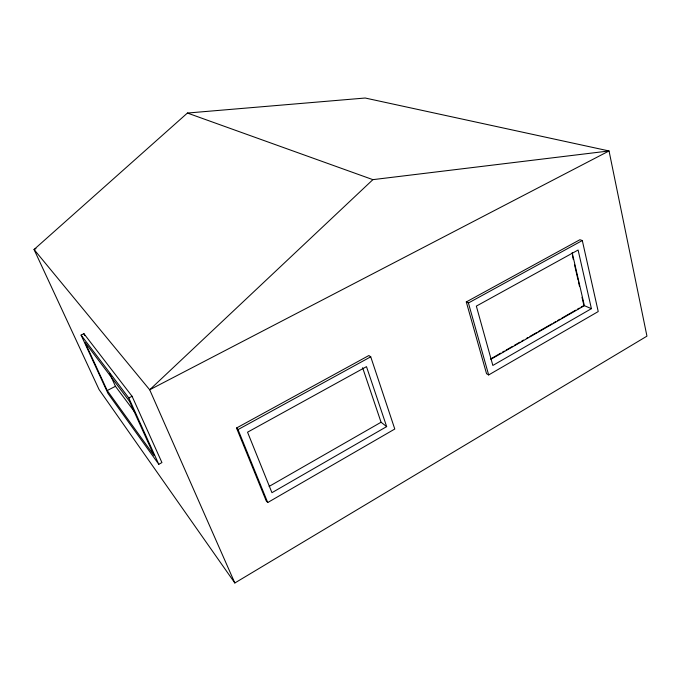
<?xml version="1.0" encoding="UTF-8"?>
<svg xmlns="http://www.w3.org/2000/svg" width="681" height="681" viewBox="0 0 681 681"><rect width="100%" height="100%" fill="white"/><g stroke="black" fill="none" stroke-linecap="round" stroke-linejoin="round"><path stroke-width="1.02" d="M35.982 248.616L34.05 249.501L149.692 389.787L609.044 150.961L372.89 179.648L149.692 389.787L234.834 582.979L646.95 336.15L609.044 150.961L365.195 98.021L187.42 113.046L34.05 249.501L99.051 389.532L234.834 582.979M267.718 502.535L394.784 429.03L370.736 356.81L368.855 355.533L236.52 428.017L266.169 500.756L267.718 502.535L238.018 429.6L236.52 428.017M488.669 374.942L598.233 311.549L582.306 240.538L579.906 239.721L466.289 301.938L486.54 373.699L488.669 374.942L468.417 302.994L466.289 301.938M386.663 426.604L271.94 492.686L247.552 432.197L366.489 366.65L386.663 426.604L381.062 422.246L362.615 367.723M591.414 308.663L492.848 365.442L476.342 306.11L578.101 250.029L591.414 308.663L583.906 305.48M490.618 358.955L500.68 353.184M502.501 352.137L504.332 351.09M506.162 350.043L512.563 346.374M514.393 345.327L519.884 342.177M521.714 341.13L523.544 340.083M526.285 338.508L528.115 337.461M529.946 336.414L536.347 332.745M538.177 331.69L551.891 323.833M553.721 322.777L555.551 321.73M557.381 320.683L560.122 319.108M561.953 318.061L575.675 310.195M577.505 309.148L579.335 308.101M581.165 307.054L582.987 306.007M269.114 486.43L381.062 422.246M491.035 359.193L584.366 305.675L572.168 252.608M468.417 302.994L582.306 240.538M238.018 429.6L370.736 356.81M158.792 464.297L161.933 462.578L132.08 396.282L83.916 333.69L81.09 335.086L107.964 393.397L158.792 464.297L128.811 397.985L81.09 335.086M128.811 397.985L132.08 396.282M107.215 390.536L154.076 455.623L129.509 401.339L85.023 342.356L107.215 390.536L115.455 386.306L134.404 411.664M187.42 113.046L372.89 179.648M83.916 333.69L84.793 335.605M109.743 373.792L115.455 386.306M572.406 255.503L573.342 259.58M574.517 264.679L578.041 279.985M578.51 282.019L579.446 286.105M582.025 297.325L583.668 304.458"/></g></svg>
